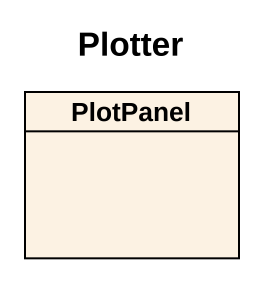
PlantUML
@startuml
title Plotter
hide circle
hide empty members
class PlotPanel
@enduml
